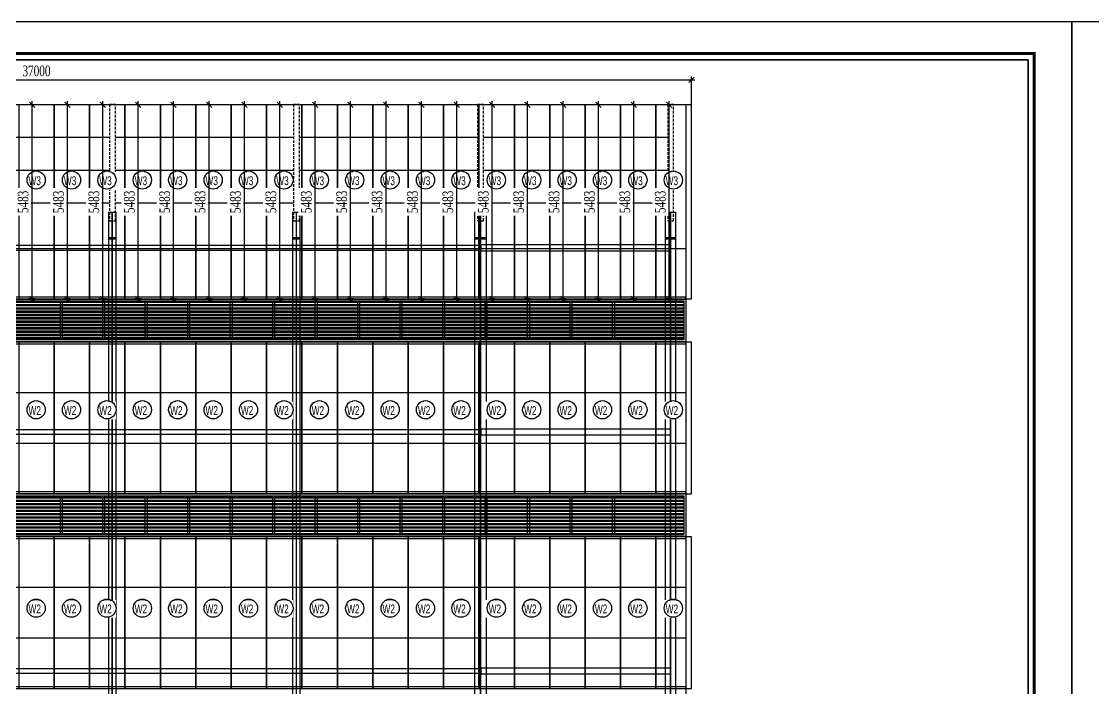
# Model space of a CAD drawing. Header units: inches. Extents: x 315041 to 662841, y -45540 to -35018.
# Drawn here: x 330500.7 to 330803.6, y -38465.1 to -38276.7 of the extents above; entities that cross this region are included whole.
import ezdxf

# ---------------------------------------------------------------- set-up
doc = ezdxf.new("R2010")
doc.units = ezdxf.units.IN
doc.header["$MEASUREMENT"] = 0
doc.linetypes.add('HIDDEN', pattern=[0.375, 0.25, -0.125])
for name, color, linetype in [('2', 2, 'Continuous'), ('4', 4, 'Continuous'), ('5', 5, 'Continuous'), ('7', 7, 'Continuous'), ('8', 8, 'Continuous'), ('BAO KHUNG', 31, 'Continuous')]:
    doc.layers.add(name, color=color, linetype=linetype)
doc.styles.add('ST1', font='times.ttf', dxfattribs={"width": 0.7})
doc.styles.add('ST1H', font='vnshxh.shx', dxfattribs={"width": 0.7})
doc.dimstyles.new('100', dxfattribs={"dimtxt": 3, "dimasz": 1.5, "dimexe": 1, "dimexo": 0, "dimgap": 1, "dimtad": 1, "dimdec": 0, "dimlfac": 100, "dimzin": 0, "dimdsep": 46, "dimtxsty": 'ST1', "dimblk": 'OBLIQUE', "dimcen": 1, "dimdle": 1, "dimclrd": 8, "dimclre": 8, "dimclrt": 3, "dimadec": 0, "dimazin": 0, "dimtfac": 1, "dimtdec": 0, "dimtix": 1, "dimtmove": 1, "dimatfit": 3, "dimfxl": 0, "dimtfill": 1, "dimtolj": 1, "dimtzin": 0, "dimlwd": -1, "dimlwe": -1, "dimarcsym": 1})

# ---------------------------------------------------------------- blocks, each defined once
blk = doc.blocks.new('222')
at = {"true_color": 0xc0a22a}
h = blk.add_hatch(dxfattribs=at)
h.set_pattern_fill('ANSI32', color=42, scale=2.5, angle=135, style=0)
h.set_pattern_definition([(180, (7508.5587, -1372.56325), (-2e-16, -0.9375), []), (180, (7508.2462, -1372.25075), (-2e-16, -0.9375), [])])
h.paths.add_polyline_path([(332093.67, -38714.4), (332461.07, -38714.4), (332461.07, -38725.4), (332093.67, -38725.4)])
at = {"color": 42, "true_color": 0xc0a22a}
for points in [[(332093.17, -38713.9), (332461.57, -38713.9), (332461.57, -38725.9), (332093.17, -38725.9)], [(332093.67, -38714.4), (332461.07, -38714.4), (332461.07, -38725.4), (332093.67, -38725.4)], [(332285.41, -38714.4), (332285.41, -38725.4), (332284.91, -38725.4), (332284.91, -38714.4)], [(332297.41, -38714.4), (332297.41, -38725.4), (332296.91, -38725.4), (332296.91, -38714.4)], [(332309.41, -38714.4), (332309.41, -38725.4), (332308.91, -38725.4), (332308.91, -38714.4)], [(332321.41, -38714.4), (332321.41, -38725.4), (332320.91, -38725.4), (332320.91, -38714.4)], [(332333.41, -38714.4), (332333.41, -38725.4), (332332.91, -38725.4), (332332.91, -38714.4)], [(332345.41, -38714.4), (332345.41, -38725.4), (332344.91, -38725.4), (332344.91, -38714.4)], [(332357.41, -38714.4), (332357.41, -38725.4), (332356.91, -38725.4), (332356.91, -38714.4)], [(332369.41, -38714.4), (332369.41, -38725.4), (332368.91, -38725.4), (332368.91, -38714.4)], [(332381.41, -38714.4), (332381.41, -38725.4), (332380.91, -38725.4), (332380.91, -38714.4)], [(332393.41, -38714.4), (332393.41, -38725.4), (332392.91, -38725.4), (332392.91, -38714.4)], [(332405.41, -38714.4), (332405.41, -38725.4), (332404.91, -38725.4), (332404.91, -38714.4)], [(332417.41, -38714.4), (332417.41, -38725.4), (332416.91, -38725.4), (332416.91, -38714.4)], [(332429.41, -38714.4), (332429.41, -38725.4), (332428.91, -38725.4), (332428.91, -38714.4)], [(332441.41, -38714.4), (332441.41, -38725.4), (332440.91, -38725.4), (332440.91, -38714.4)]]:
    blk.add_lwpolyline(points, close=True, dxfattribs=at)
blk = doc.blocks.new('223')
at = {"color": 9}
for points in [[(332093.165, -38738.343), (332461.566, -38738.343), (332461.566, -38999.343), (332093.165, -38999.343)], [(332093.165, -38793.342), (332461.566, -38793.342), (332461.566, -38805.342), (332093.165, -38805.342)]]:
    blk.add_lwpolyline(points, close=True, dxfattribs=at)
at = {"layer": '2', "color": 9}
for p, q in [((332093.165, -38779.009), (332461.466, -38779.009)), ((332093.165, -38819.676), (332461.466, -38819.676)), ((332093.165, -38834.009), (332461.466, -38834.009)), ((332093.165, -38874.676), (332461.466, -38874.676)), ((332093.165, -38889.009), (332461.466, -38889.009))]:
    blk.add_line(p, q, dxfattribs=at)
at = {"layer": '2', "color": 9, "linetype": 'HIDDEN', "ltscale": 3}
for points in [[(332298.791, -38771.24), (332300.441, -38771.24), (332300.441, -38738.343), (332298.791, -38738.343)], [(332350.791, -38771.24), (332352.441, -38771.24), (332352.441, -38738.343), (332350.791, -38738.343)], [(332402.791, -38771.24), (332404.441, -38771.24), (332404.441, -38738.343), (332402.791, -38738.343)], [(332456.491, -38771.24), (332458.141, -38771.24), (332458.141, -38738.343), (332456.491, -38738.343)]]:
    blk.add_lwpolyline(points, close=True, dxfattribs=at)
at = {"layer": '2', "color": 9}
for points in [[(332093.165, -38793.342), (332461.466, -38793.342)], [(332461.466, -38805.342), (332093.165, -38805.342)], [(332093.165, -38848.342), (332461.466, -38848.342)], [(332461.466, -38860.342), (332093.165, -38860.342)]]:
    blk.add_lwpolyline(points, dxfattribs=at)
at = {"layer": '4', "color": 9}
for p, q in [((332461.466, -38792.692), (332461.466, -38793.342)), ((332461.466, -38805.342), (332461.466, -38805.992)), ((332461.466, -38847.692), (332461.466, -38848.342)), ((332461.466, -38860.342), (332461.466, -38860.992))]:
    blk.add_line(p, q, dxfattribs=at)
for points in [[(332093.165, -38792.692), (332461.466, -38792.692)], [(332461.466, -38793.342), (332093.165, -38793.342)], [(332093.165, -38805.342), (332461.466, -38805.342)], [(332461.466, -38805.992), (332093.165, -38805.992)], [(332093.165, -38847.692), (332461.466, -38847.692)], [(332461.466, -38848.342), (332093.165, -38848.342)], [(332093.165, -38860.342), (332461.466, -38860.342)], [(332461.466, -38860.992), (332093.165, -38860.992)]]:
    blk.add_lwpolyline(points, dxfattribs=at)
blk.add_lwpolyline([(332461.466, -38902.692), (332461.466, -38903.342), (332093.165, -38903.342), (332093.165, -38902.692)], close=True, dxfattribs=at)
at = {"layer": '5', "color": 9}
for p, q in [((332098.141, -38738.343), (332458.141, -38738.343)), ((332248.441, -38747.611), (332298.791, -38747.611)), ((332300.441, -38747.611), (332350.791, -38747.611)), ((332352.441, -38747.611), (332402.791, -38747.611)), ((332404.441, -38747.611), (332456.491, -38747.611)), ((332248.441, -38756.88), (332298.791, -38756.88)), ((332300.441, -38756.88), (332350.791, -38756.88)), ((332352.441, -38756.88), (332402.791, -38756.88)), ((332404.441, -38756.88), (332456.491, -38756.88)), ((332248.441, -38766.148), (332298.791, -38766.148)), ((332300.441, -38766.148), (332350.791, -38766.148)), ((332352.441, -38766.148), (332402.791, -38766.148)), ((332404.441, -38766.148), (332456.491, -38766.148))]:
    blk.add_line(p, q, dxfattribs=at)
at = {"layer": '8', "color": 9}
for p, q in [((332298.556, -39031.453), (332298.556, -38768.74)), ((332298.556, -38768.74), (332300.676, -38768.74)), ((332299.586, -38775.889), (332299.586, -38768.74)), ((332299.646, -38775.889), (332299.646, -38768.74)), ((332300.676, -39031.453), (332300.676, -38768.74)), ((332350.556, -39031.453), (332350.556, -38768.74)), ((332350.556, -38768.74), (332352.676, -38768.74)), ((332351.586, -38775.889), (332351.586, -38768.74)), ((332351.646, -38775.889), (332351.646, -38768.74)), ((332352.676, -39031.453), (332352.676, -38768.74)), ((332401.966, -39032.346), (332401.966, -38768.74)), ((332401.966, -38768.74), (332405.266, -38768.74)), ((332403.586, -38775.889), (332403.586, -38768.74)), ((332403.646, -38775.889), (332403.646, -38768.74)), ((332405.266, -39032.346), (332405.266, -38768.74)), ((332455.816, -39031.453), (332455.816, -38768.74)), ((332455.816, -38768.74), (332458.816, -38768.74)), ((332457.286, -38775.889), (332457.286, -38768.74)), ((332457.346, -38775.889), (332457.346, -38768.74)), ((332458.816, -39031.453), (332458.816, -38768.74)), ((332298.556, -38775.889), (332300.676, -38775.889)), ((332298.556, -38776.089), (332300.676, -38776.089)), ((332298.556, -38776.289), (332300.676, -38776.289)), ((332299.586, -39031.453), (332299.586, -38776.289)), ((332299.646, -39031.453), (332299.646, -38776.289)), ((332350.556, -38775.889), (332352.676, -38775.889)), ((332350.556, -38776.089), (332352.676, -38776.089)), ((332350.556, -38776.289), (332352.676, -38776.289)), ((332351.586, -39031.453), (332351.586, -38776.289)), ((332351.646, -39031.453), (332351.646, -38776.289)), ((332401.966, -38775.889), (332405.266, -38775.889)), ((332401.966, -38776.089), (332405.266, -38776.089)), ((332401.966, -38776.289), (332405.266, -38776.289)), ((332403.586, -39031.453), (332403.586, -38776.289)), ((332403.646, -39031.453), (332403.646, -38776.289)), ((332455.816, -38775.889), (332458.816, -38775.889)), ((332455.816, -38776.089), (332458.816, -38776.089)), ((332455.816, -38776.289), (332458.816, -38776.289)), ((332457.286, -39031.453), (332457.286, -38776.289)), ((332457.346, -39031.453), (332457.346, -38776.289))]:
    blk.add_line(p, q, dxfattribs=at)
for points in [[(332146.645, -38779.474), (332403.585, -38779.474), (332403.585, -38778.204), (332146.645, -38778.204)], [(332403.646, -38779.679), (332457.286, -38779.683), (332457.286, -38778.003), (332403.646, -38777.999)], [(332146.645, -38831.478), (332403.585, -38831.478), (332403.585, -38830.208), (332146.645, -38830.208)], [(332403.646, -38831.683), (332457.286, -38831.687), (332457.286, -38830.007), (332403.646, -38830.003)], [(332403.646, -38899.183), (332457.286, -38899.187), (332457.286, -38897.507), (332403.646, -38897.503)], [(332146.645, -38898.978), (332403.585, -38898.978), (332403.585, -38897.708), (332146.645, -38897.708)]]:
    blk.add_lwpolyline(points, close=True, dxfattribs=at)
at = {"color": 9}
for p in [(0, -79.442), (0, -134.442)]:
    blk.add_blockref('222', p, dxfattribs=at)
blk = doc.blocks.new('A$C75D82031')
at = {"layer": '2', "color": 157, "linetype": 'Continuous'}
blk.add_lwpolyline([(0, 420), (594, 420), (594, 0), (0, 0)], close=True, dxfattribs=at)
at = {"layer": '7', "color": 147, "linetype": 'Continuous'}
blk.add_lwpolyline([(12.33, 57.61), (581.67, 57.61), (581.67, 409.19), (12.33, 409.19)], close=True, dxfattribs=at)
at = {"layer": 'BAO KHUNG', "color": 167, "linetype": 'Continuous', "const_width": 0.871}
blk.add_lwpolyline([(10.59, 9.07), (583.41, 9.07), (583.41, 410.93), (10.59, 410.93)], close=True, dxfattribs=at)
blk = doc.blocks.new('_Oblique')
at = {"color": 0, "linetype": 'ByBlock', "lineweight": -2}
blk.add_line((-0.5, -0.5), (0.5, 0.5), dxfattribs=at)
blk = doc.blocks.new('*D1004')
at = {"color": 8, "linetype": 'Continuous', "transparency": 16777216}
for p, q in [((330509.99, -38300.28), (330502.73, -38300.28)), ((330503.73, -38356.1), (330503.73, -38299.28)), ((330504.57, -38355.1), (330502.73, -38355.1))]:
    blk.add_line(p, q, dxfattribs=at)
at = {"layer": 'Defpoints', "color": 0, "transparency": 16777216}
for p in [(330503.73, -38300.28), (330509.99, -38300.28), (330504.57, -38355.1)]:
    blk.add_point(p, dxfattribs=at)
at = {"color": 8, "transparency": 16777216, "xscale": 1.5, "yscale": 1.5, "zscale": 1.5}
for p, rotation in [((330503.73, -38300.28), 90), ((330503.73, -38355.1), 270)]:
    blk.add_blockref('_Oblique', p, dxfattribs=dict(at, rotation=rotation))
at = {"color": 5, "transparency": 16777216, "insert": (330501.21, -38327.69), "char_height": 3, "attachment_point": 5, "rotation": 90, "style": 'ST1', "bg_fill": 3, "box_fill_scale": 1.25, "bg_fill_color": 256, "bg_fill_true_color": 13158600, "bg_fill_transparency": 11616916}
blk.add_mtext('\\A1;5483', dxfattribs=at)
blk = doc.blocks.new('*D1005')
at = {"color": 8, "linetype": 'Continuous', "transparency": 16777216}
for p, q in [((330519.99, -38300.28), (330512.73, -38300.28)), ((330513.73, -38356.1), (330513.73, -38299.28)), ((330514.57, -38355.1), (330512.73, -38355.1))]:
    blk.add_line(p, q, dxfattribs=at)
at = {"layer": 'Defpoints', "color": 0, "transparency": 16777216}
for p in [(330513.73, -38300.28), (330519.99, -38300.28), (330514.57, -38355.1)]:
    blk.add_point(p, dxfattribs=at)
at = {"color": 8, "transparency": 16777216, "xscale": 1.5, "yscale": 1.5, "zscale": 1.5}
for p, rotation in [((330513.73, -38300.28), 90), ((330513.73, -38355.1), 270)]:
    blk.add_blockref('_Oblique', p, dxfattribs=dict(at, rotation=rotation))
at = {"color": 5, "transparency": 16777216, "insert": (330511.21, -38327.69), "char_height": 3, "attachment_point": 5, "rotation": 90, "style": 'ST1', "bg_fill": 3, "box_fill_scale": 1.25, "bg_fill_color": 256, "bg_fill_true_color": 13158600, "bg_fill_transparency": 11616916}
blk.add_mtext('\\A1;5483', dxfattribs=at)
blk = doc.blocks.new('*D1006')
at = {"color": 8, "linetype": 'Continuous', "transparency": 16777216}
for p, q in [((330529.99, -38300.28), (330522.73, -38300.28)), ((330523.73, -38356.1), (330523.73, -38299.28)), ((330524.57, -38355.1), (330522.73, -38355.1))]:
    blk.add_line(p, q, dxfattribs=at)
at = {"layer": 'Defpoints', "color": 0, "transparency": 16777216}
for p in [(330523.73, -38300.28), (330529.99, -38300.28), (330524.57, -38355.1)]:
    blk.add_point(p, dxfattribs=at)
at = {"color": 8, "transparency": 16777216, "xscale": 1.5, "yscale": 1.5, "zscale": 1.5}
for p, rotation in [((330523.73, -38300.28), 90), ((330523.73, -38355.1), 270)]:
    blk.add_blockref('_Oblique', p, dxfattribs=dict(at, rotation=rotation))
at = {"color": 5, "transparency": 16777216, "insert": (330521.21, -38327.69), "char_height": 3, "attachment_point": 5, "rotation": 90, "style": 'ST1', "bg_fill": 3, "box_fill_scale": 1.25, "bg_fill_color": 256, "bg_fill_true_color": 13158600, "bg_fill_transparency": 11616916}
blk.add_mtext('\\A1;5483', dxfattribs=at)
blk = doc.blocks.new('*D1007')
at = {"color": 8, "linetype": 'Continuous', "transparency": 16777216}
for p, q in [((330539.99, -38300.28), (330532.73, -38300.28)), ((330533.73, -38356.1), (330533.73, -38299.28)), ((330534.57, -38355.1), (330532.73, -38355.1))]:
    blk.add_line(p, q, dxfattribs=at)
at = {"layer": 'Defpoints', "color": 0, "transparency": 16777216}
for p in [(330533.73, -38300.28), (330539.99, -38300.28), (330534.57, -38355.1)]:
    blk.add_point(p, dxfattribs=at)
at = {"color": 8, "transparency": 16777216, "xscale": 1.5, "yscale": 1.5, "zscale": 1.5}
for p, rotation in [((330533.73, -38300.28), 90), ((330533.73, -38355.1), 270)]:
    blk.add_blockref('_Oblique', p, dxfattribs=dict(at, rotation=rotation))
at = {"color": 5, "transparency": 16777216, "insert": (330531.21, -38327.69), "char_height": 3, "attachment_point": 5, "rotation": 90, "style": 'ST1', "bg_fill": 3, "box_fill_scale": 1.25, "bg_fill_color": 256, "bg_fill_true_color": 13158600, "bg_fill_transparency": 9515116}
blk.add_mtext('\\A1;5483', dxfattribs=at)
blk = doc.blocks.new('*D1008')
at = {"color": 8, "linetype": 'Continuous', "transparency": 16777216}
for p, q in [((330549.99, -38300.28), (330542.73, -38300.28)), ((330543.73, -38356.1), (330543.73, -38299.28)), ((330544.57, -38355.1), (330542.73, -38355.1))]:
    blk.add_line(p, q, dxfattribs=at)
at = {"layer": 'Defpoints', "color": 0, "transparency": 16777216}
for p in [(330543.73, -38300.28), (330549.99, -38300.28), (330544.57, -38355.1)]:
    blk.add_point(p, dxfattribs=at)
at = {"color": 8, "transparency": 16777216, "xscale": 1.5, "yscale": 1.5, "zscale": 1.5}
for p, rotation in [((330543.73, -38300.28), 90), ((330543.73, -38355.1), 270)]:
    blk.add_blockref('_Oblique', p, dxfattribs=dict(at, rotation=rotation))
at = {"color": 5, "transparency": 16777216, "insert": (330541.21, -38327.69), "char_height": 3, "attachment_point": 5, "rotation": 90, "style": 'ST1', "bg_fill": 3, "box_fill_scale": 1.25, "bg_fill_color": 256, "bg_fill_true_color": 13158600, "bg_fill_transparency": 9520816}
blk.add_mtext('\\A1;5483', dxfattribs=at)
blk = doc.blocks.new('*D1009')
at = {"color": 8, "linetype": 'Continuous', "transparency": 16777216}
for p, q in [((330559.99, -38300.28), (330552.73, -38300.28)), ((330553.73, -38356.1), (330553.73, -38299.28)), ((330554.57, -38355.1), (330552.73, -38355.1))]:
    blk.add_line(p, q, dxfattribs=at)
at = {"layer": 'Defpoints', "color": 0, "transparency": 16777216}
for p in [(330553.73, -38300.28), (330559.99, -38300.28), (330554.57, -38355.1)]:
    blk.add_point(p, dxfattribs=at)
at = {"color": 8, "transparency": 16777216, "xscale": 1.5, "yscale": 1.5, "zscale": 1.5}
for p, rotation in [((330553.73, -38300.28), 90), ((330553.73, -38355.1), 270)]:
    blk.add_blockref('_Oblique', p, dxfattribs=dict(at, rotation=rotation))
at = {"color": 5, "transparency": 16777216, "insert": (330551.21, -38327.69), "char_height": 3, "attachment_point": 5, "rotation": 90, "style": 'ST1', "bg_fill": 3, "box_fill_scale": 1.25, "bg_fill_color": 256, "bg_fill_true_color": 13158600, "bg_fill_transparency": 11616916}
blk.add_mtext('\\A1;5483', dxfattribs=at)
blk = doc.blocks.new('*D1010')
at = {"color": 8, "linetype": 'Continuous', "transparency": 16777216}
for p, q in [((330569.99, -38300.28), (330562.73, -38300.28)), ((330563.73, -38356.1), (330563.73, -38299.28)), ((330564.57, -38355.1), (330562.73, -38355.1))]:
    blk.add_line(p, q, dxfattribs=at)
at = {"layer": 'Defpoints', "color": 0, "transparency": 16777216}
for p in [(330563.73, -38300.28), (330569.99, -38300.28), (330564.57, -38355.1)]:
    blk.add_point(p, dxfattribs=at)
at = {"color": 8, "transparency": 16777216, "xscale": 1.5, "yscale": 1.5, "zscale": 1.5}
for p, rotation in [((330563.73, -38300.28), 90), ((330563.73, -38355.1), 270)]:
    blk.add_blockref('_Oblique', p, dxfattribs=dict(at, rotation=rotation))
at = {"color": 5, "transparency": 16777216, "insert": (330561.21, -38327.69), "char_height": 3, "attachment_point": 5, "rotation": 90, "style": 'ST1', "bg_fill": 3, "box_fill_scale": 1.25, "bg_fill_color": 256, "bg_fill_true_color": 13158600, "bg_fill_transparency": 11616916}
blk.add_mtext('\\A1;5483', dxfattribs=at)
blk = doc.blocks.new('*D1011')
at = {"color": 8, "linetype": 'Continuous', "transparency": 16777216}
for p, q in [((330579.99, -38300.28), (330572.73, -38300.28)), ((330573.73, -38356.1), (330573.73, -38299.28)), ((330574.57, -38355.1), (330572.73, -38355.1))]:
    blk.add_line(p, q, dxfattribs=at)
at = {"layer": 'Defpoints', "color": 0, "transparency": 16777216}
for p in [(330573.73, -38300.28), (330579.99, -38300.28), (330574.57, -38355.1)]:
    blk.add_point(p, dxfattribs=at)
at = {"color": 8, "transparency": 16777216, "xscale": 1.5, "yscale": 1.5, "zscale": 1.5}
for p, rotation in [((330573.73, -38300.28), 90), ((330573.73, -38355.1), 270)]:
    blk.add_blockref('_Oblique', p, dxfattribs=dict(at, rotation=rotation))
at = {"color": 5, "transparency": 16777216, "insert": (330571.21, -38327.69), "char_height": 3, "attachment_point": 5, "rotation": 90, "style": 'ST1', "bg_fill": 3, "box_fill_scale": 1.25, "bg_fill_color": 256, "bg_fill_true_color": 13158600, "bg_fill_transparency": 11616916}
blk.add_mtext('\\A1;5483', dxfattribs=at)
blk = doc.blocks.new('*D1012')
at = {"color": 8, "linetype": 'Continuous', "transparency": 16777216}
for p, q in [((330589.99, -38300.28), (330582.73, -38300.28)), ((330583.73, -38356.1), (330583.73, -38299.28)), ((330584.57, -38355.1), (330582.73, -38355.1))]:
    blk.add_line(p, q, dxfattribs=at)
at = {"layer": 'Defpoints', "color": 0, "transparency": 16777216}
for p in [(330583.73, -38300.28), (330589.99, -38300.28), (330584.57, -38355.1)]:
    blk.add_point(p, dxfattribs=at)
at = {"color": 8, "transparency": 16777216, "xscale": 1.5, "yscale": 1.5, "zscale": 1.5}
for p, rotation in [((330583.73, -38300.28), 90), ((330583.73, -38355.1), 270)]:
    blk.add_blockref('_Oblique', p, dxfattribs=dict(at, rotation=rotation))
at = {"color": 5, "transparency": 16777216, "insert": (330581.21, -38327.69), "char_height": 3, "attachment_point": 5, "rotation": 90, "style": 'ST1', "bg_fill": 3, "box_fill_scale": 1.25, "bg_fill_color": 256, "bg_fill_true_color": 13158600, "bg_fill_transparency": 4390977}
blk.add_mtext('\\A1;5483', dxfattribs=at)
blk = doc.blocks.new('*D1013')
at = {"color": 8, "linetype": 'Continuous', "transparency": 16777216}
for p, q in [((330599.99, -38300.28), (330592.73, -38300.28)), ((330593.73, -38356.1), (330593.73, -38299.28)), ((330594.57, -38355.1), (330592.73, -38355.1))]:
    blk.add_line(p, q, dxfattribs=at)
at = {"layer": 'Defpoints', "color": 0, "transparency": 16777216}
for p in [(330593.73, -38300.28), (330599.99, -38300.28), (330594.57, -38355.1)]:
    blk.add_point(p, dxfattribs=at)
at = {"color": 8, "transparency": 16777216, "xscale": 1.5, "yscale": 1.5, "zscale": 1.5}
for p, rotation in [((330593.73, -38300.28), 90), ((330593.73, -38355.1), 270)]:
    blk.add_blockref('_Oblique', p, dxfattribs=dict(at, rotation=rotation))
at = {"color": 5, "transparency": 16777216, "insert": (330591.21, -38327.69), "char_height": 3, "attachment_point": 5, "rotation": 90, "style": 'ST1', "bg_fill": 3, "box_fill_scale": 1.25, "bg_fill_color": 256, "bg_fill_true_color": 13158600, "bg_fill_transparency": 1019152}
blk.add_mtext('\\A1;5483', dxfattribs=at)
blk = doc.blocks.new('*D1014')
at = {"color": 8, "linetype": 'Continuous', "transparency": 16777216}
for p, q in [((330609.99, -38300.28), (330602.73, -38300.28)), ((330603.73, -38356.1), (330603.73, -38299.28)), ((330604.57, -38355.1), (330602.73, -38355.1))]:
    blk.add_line(p, q, dxfattribs=at)
at = {"layer": 'Defpoints', "color": 0, "transparency": 16777216}
for p in [(330603.73, -38300.28), (330609.99, -38300.28), (330604.57, -38355.1)]:
    blk.add_point(p, dxfattribs=at)
at = {"color": 8, "transparency": 16777216, "xscale": 1.5, "yscale": 1.5, "zscale": 1.5}
for p, rotation in [((330603.73, -38300.28), 90), ((330603.73, -38355.1), 270)]:
    blk.add_blockref('_Oblique', p, dxfattribs=dict(at, rotation=rotation))
at = {"color": 5, "transparency": 16777216, "insert": (330601.21, -38327.69), "char_height": 3, "attachment_point": 5, "rotation": 90, "style": 'ST1', "bg_fill": 3, "box_fill_scale": 1.25, "bg_fill_color": 256, "bg_fill_true_color": 13158600, "bg_fill_transparency": 11617432}
blk.add_mtext('\\A1;5483', dxfattribs=at)
blk = doc.blocks.new('*D1015')
at = {"color": 8, "linetype": 'Continuous', "transparency": 16777216}
for p, q in [((330619.99, -38300.28), (330612.73, -38300.28)), ((330613.73, -38356.1), (330613.73, -38299.28)), ((330614.57, -38355.1), (330612.73, -38355.1))]:
    blk.add_line(p, q, dxfattribs=at)
at = {"layer": 'Defpoints', "color": 0, "transparency": 16777216}
for p in [(330613.73, -38300.28), (330619.99, -38300.28), (330614.57, -38355.1)]:
    blk.add_point(p, dxfattribs=at)
at = {"color": 8, "transparency": 16777216, "xscale": 1.5, "yscale": 1.5, "zscale": 1.5}
for p, rotation in [((330613.73, -38300.28), 90), ((330613.73, -38355.1), 270)]:
    blk.add_blockref('_Oblique', p, dxfattribs=dict(at, rotation=rotation))
at = {"color": 5, "transparency": 16777216, "insert": (330611.21, -38327.69), "char_height": 3, "attachment_point": 5, "rotation": 90, "style": 'ST1', "bg_fill": 3, "box_fill_scale": 1.25, "bg_fill_color": 256, "bg_fill_true_color": 13158600, "bg_fill_transparency": 11617432}
blk.add_mtext('\\A1;5483', dxfattribs=at)
blk = doc.blocks.new('*D1016')
at = {"color": 8, "linetype": 'Continuous', "transparency": 16777216}
for p, q in [((330629.99, -38300.28), (330622.73, -38300.28)), ((330623.73, -38356.1), (330623.73, -38299.28)), ((330624.57, -38355.1), (330622.73, -38355.1))]:
    blk.add_line(p, q, dxfattribs=at)
at = {"layer": 'Defpoints', "color": 0, "transparency": 16777216}
for p in [(330623.73, -38300.28), (330629.99, -38300.28), (330624.57, -38355.1)]:
    blk.add_point(p, dxfattribs=at)
at = {"color": 8, "transparency": 16777216, "xscale": 1.5, "yscale": 1.5, "zscale": 1.5}
for p, rotation in [((330623.73, -38300.28), 90), ((330623.73, -38355.1), 270)]:
    blk.add_blockref('_Oblique', p, dxfattribs=dict(at, rotation=rotation))
at = {"color": 5, "transparency": 16777216, "insert": (330621.21, -38327.69), "char_height": 3, "attachment_point": 5, "rotation": 90, "style": 'ST1', "bg_fill": 3, "box_fill_scale": 1.25, "bg_fill_color": 256, "bg_fill_true_color": 13158600, "bg_fill_transparency": 11617432}
blk.add_mtext('\\A1;5483', dxfattribs=at)
blk = doc.blocks.new('*D1017')
at = {"color": 8, "linetype": 'Continuous', "transparency": 16777216}
for p, q in [((330639.99, -38300.28), (330632.73, -38300.28)), ((330633.73, -38356.1), (330633.73, -38299.28)), ((330634.57, -38355.1), (330632.73, -38355.1))]:
    blk.add_line(p, q, dxfattribs=at)
at = {"layer": 'Defpoints', "color": 0, "transparency": 16777216}
for p in [(330633.73, -38300.28), (330639.99, -38300.28), (330634.57, -38355.1)]:
    blk.add_point(p, dxfattribs=at)
at = {"color": 8, "transparency": 16777216, "xscale": 1.5, "yscale": 1.5, "zscale": 1.5}
for p, rotation in [((330633.73, -38300.28), 90), ((330633.73, -38355.1), 270)]:
    blk.add_blockref('_Oblique', p, dxfattribs=dict(at, rotation=rotation))
at = {"color": 5, "transparency": 16777216, "insert": (330631.21, -38327.69), "char_height": 3, "attachment_point": 5, "rotation": 90, "style": 'ST1', "bg_fill": 3, "box_fill_scale": 1.25, "bg_fill_color": 256, "bg_fill_true_color": 13158600, "bg_fill_transparency": 9547884}
blk.add_mtext('\\A1;5483', dxfattribs=at)
blk = doc.blocks.new('*D1018')
at = {"color": 8, "linetype": 'Continuous', "transparency": 16777216}
for p, q in [((330649.99, -38300.28), (330642.73, -38300.28)), ((330643.73, -38356.1), (330643.73, -38299.28)), ((330644.57, -38355.1), (330642.73, -38355.1))]:
    blk.add_line(p, q, dxfattribs=at)
at = {"layer": 'Defpoints', "color": 0, "transparency": 16777216}
for p in [(330643.73, -38300.28), (330649.99, -38300.28), (330644.57, -38355.1)]:
    blk.add_point(p, dxfattribs=at)
at = {"color": 8, "transparency": 16777216, "xscale": 1.5, "yscale": 1.5, "zscale": 1.5}
for p, rotation in [((330643.73, -38300.28), 90), ((330643.73, -38355.1), 270)]:
    blk.add_blockref('_Oblique', p, dxfattribs=dict(at, rotation=rotation))
at = {"color": 5, "transparency": 16777216, "insert": (330641.21, -38327.69), "char_height": 3, "attachment_point": 5, "rotation": 90, "style": 'ST1', "bg_fill": 3, "box_fill_scale": 1.25, "bg_fill_color": 256, "bg_fill_true_color": 13158600, "bg_fill_transparency": 9553584}
blk.add_mtext('\\A1;5483', dxfattribs=at)
blk = doc.blocks.new('*D1019')
at = {"color": 8, "linetype": 'Continuous', "transparency": 16777216}
for p, q in [((330659.99, -38300.28), (330652.73, -38300.28)), ((330653.73, -38356.1), (330653.73, -38299.28)), ((330654.57, -38355.1), (330652.73, -38355.1))]:
    blk.add_line(p, q, dxfattribs=at)
at = {"layer": 'Defpoints', "color": 0, "transparency": 16777216}
for p in [(330653.73, -38300.28), (330659.99, -38300.28), (330654.57, -38355.1)]:
    blk.add_point(p, dxfattribs=at)
at = {"color": 8, "transparency": 16777216, "xscale": 1.5, "yscale": 1.5, "zscale": 1.5}
for p, rotation in [((330653.73, -38300.28), 90), ((330653.73, -38355.1), 270)]:
    blk.add_blockref('_Oblique', p, dxfattribs=dict(at, rotation=rotation))
at = {"color": 5, "transparency": 16777216, "insert": (330651.21, -38327.69), "char_height": 3, "attachment_point": 5, "rotation": 90, "style": 'ST1', "bg_fill": 3, "box_fill_scale": 1.25, "bg_fill_color": 256, "bg_fill_true_color": 13158600, "bg_fill_transparency": 11617432}
blk.add_mtext('\\A1;5483', dxfattribs=at)
blk = doc.blocks.new('*D1020')
at = {"color": 8, "linetype": 'Continuous', "transparency": 16777216}
for p, q in [((330669.99, -38300.28), (330662.73, -38300.28)), ((330663.73, -38356.1), (330663.73, -38299.28)), ((330664.57, -38355.1), (330662.73, -38355.1))]:
    blk.add_line(p, q, dxfattribs=at)
at = {"layer": 'Defpoints', "color": 0, "transparency": 16777216}
for p in [(330663.73, -38300.28), (330669.99, -38300.28), (330664.57, -38355.1)]:
    blk.add_point(p, dxfattribs=at)
at = {"color": 8, "transparency": 16777216, "xscale": 1.5, "yscale": 1.5, "zscale": 1.5}
for p, rotation in [((330663.73, -38300.28), 90), ((330663.73, -38355.1), 270)]:
    blk.add_blockref('_Oblique', p, dxfattribs=dict(at, rotation=rotation))
at = {"color": 5, "transparency": 16777216, "insert": (330661.21, -38327.69), "char_height": 3, "attachment_point": 5, "rotation": 90, "style": 'ST1', "bg_fill": 3, "box_fill_scale": 1.25, "bg_fill_color": 256, "bg_fill_true_color": 13158600, "bg_fill_transparency": 11617432}
blk.add_mtext('\\A1;5483', dxfattribs=at)
blk = doc.blocks.new('*D1021')
at = {"color": 8, "linetype": 'Continuous', "transparency": 16777216}
for p, q in [((330679.99, -38300.28), (330672.73, -38300.28)), ((330673.73, -38356.1), (330673.73, -38299.28)), ((330674.57, -38355.1), (330672.73, -38355.1))]:
    blk.add_line(p, q, dxfattribs=at)
at = {"layer": 'Defpoints', "color": 0, "transparency": 16777216}
for p in [(330673.73, -38300.28), (330679.99, -38300.28), (330674.57, -38355.1)]:
    blk.add_point(p, dxfattribs=at)
at = {"color": 8, "transparency": 16777216, "xscale": 1.5, "yscale": 1.5, "zscale": 1.5}
for p, rotation in [((330673.73, -38300.28), 90), ((330673.73, -38355.1), 270)]:
    blk.add_blockref('_Oblique', p, dxfattribs=dict(at, rotation=rotation))
at = {"color": 5, "transparency": 16777216, "insert": (330671.21, -38327.69), "char_height": 3, "attachment_point": 5, "rotation": 90, "style": 'ST1', "bg_fill": 3, "box_fill_scale": 1.25, "bg_fill_color": 256, "bg_fill_true_color": 13158600, "bg_fill_transparency": 11617432}
blk.add_mtext('\\A1;5483', dxfattribs=at)
blk = doc.blocks.new('*D1022')
at = {"color": 8, "linetype": 'Continuous', "transparency": 16777216}
for p, q in [((330689.99, -38300.28), (330682.73, -38300.28)), ((330683.73, -38356.1), (330683.73, -38299.28)), ((330684.57, -38355.1), (330682.73, -38355.1))]:
    blk.add_line(p, q, dxfattribs=at)
at = {"layer": 'Defpoints', "color": 0, "transparency": 16777216}
for p in [(330683.73, -38300.28), (330689.99, -38300.28), (330684.57, -38355.1)]:
    blk.add_point(p, dxfattribs=at)
at = {"color": 8, "transparency": 16777216, "xscale": 1.5, "yscale": 1.5, "zscale": 1.5}
for p, rotation in [((330683.73, -38300.28), 90), ((330683.73, -38355.1), 270)]:
    blk.add_blockref('_Oblique', p, dxfattribs=dict(at, rotation=rotation))
at = {"color": 5, "transparency": 16777216, "insert": (330681.21, -38327.69), "char_height": 3, "attachment_point": 5, "rotation": 90, "style": 'ST1', "bg_fill": 3, "box_fill_scale": 1.25, "bg_fill_color": 256, "bg_fill_true_color": 13158600, "bg_fill_transparency": 4390977}
blk.add_mtext('\\A1;5483', dxfattribs=at)
blk = doc.blocks.new('*D1023')
at = {"color": 8, "linetype": 'Continuous', "transparency": 16777216}
for p, q in [((330318.99, -38293.23), (330690.99, -38293.23)), ((330319.99, -38300.28), (330319.99, -38292.23)), ((330689.99, -38300.28), (330689.99, -38292.23))]:
    blk.add_line(p, q, dxfattribs=at)
at = {"layer": 'Defpoints', "color": 0, "transparency": 16777216}
for p in [(330689.99, -38293.23), (330319.99, -38300.28), (330689.99, -38300.28)]:
    blk.add_point(p, dxfattribs=at)
at = {"color": 8, "transparency": 16777216, "xscale": 1.5, "yscale": 1.5, "zscale": 1.5, "rotation": 180}
blk.add_blockref('_Oblique', (330319.99, -38293.23), dxfattribs=at)
at = {"color": 8, "transparency": 16777216, "xscale": 1.5, "yscale": 1.5, "zscale": 1.5}
blk.add_blockref('_Oblique', (330689.99, -38293.23), dxfattribs=at)
at = {"color": 3, "transparency": 16777216, "insert": (330504.99, -38290.7), "char_height": 3, "attachment_point": 5, "style": 'ST1', "bg_fill": 3, "box_fill_scale": 1.25, "bg_fill_color": 256, "bg_fill_true_color": 13158600, "bg_fill_transparency": 12231512}
blk.add_mtext('\\A1;37000', dxfattribs=at)

msp = doc.modelspace()

# ---------------------------------------------------------------- block references
at = {"color": 1}
msp.add_blockref('A$C75D82031', (330797.4423, -38696.7186), dxfattribs=at)
at = {"color": 8}
msp.add_blockref('223', (-1773.174, 438.1673), dxfattribs=at)

# ---------------------------------------------------------------- next in the draw order: linework, layer by layer
msp.add_lwpolyline([(330215.7733, -38287.5287), (330785.1113, -38287.5287), (330785.1113, -38639.1085), (330215.7733, -38639.1085)], close=True, dxfattribs=at)
at = {"color": 5}
for points in [[(330499.9912, -38355.1049), (330509.9912, -38355.1049), (330509.9912, -38300.2758), (330499.9912, -38300.2758)], [(330509.9912, -38355.1049), (330519.9912, -38355.1049), (330519.9912, -38300.2758), (330509.9912, -38300.2758)], [(330519.9912, -38355.1049), (330529.9912, -38355.1049), (330529.9912, -38300.2758), (330519.9912, -38300.2758)], [(330529.9912, -38355.1049), (330539.9912, -38355.1049), (330539.9912, -38300.2758), (330529.9912, -38300.2758)], [(330539.9912, -38355.1049), (330549.9912, -38355.1049), (330549.9912, -38300.2758), (330539.9912, -38300.2758)], [(330549.9912, -38355.1049), (330559.9912, -38355.1049), (330559.9912, -38300.2758), (330549.9912, -38300.2758)], [(330559.9912, -38355.1049), (330569.9912, -38355.1049), (330569.9912, -38300.2758), (330559.9912, -38300.2758)], [(330569.9912, -38355.1049), (330579.9912, -38355.1049), (330579.9912, -38300.2758), (330569.9912, -38300.2758)], [(330579.9912, -38355.1049), (330589.9912, -38355.1049), (330589.9912, -38300.2758), (330579.9912, -38300.2758)], [(330589.9912, -38355.1049), (330599.9912, -38355.1049), (330599.9912, -38300.2758), (330589.9912, -38300.2758)], [(330599.9912, -38355.1049), (330609.9912, -38355.1049), (330609.9912, -38300.2758), (330599.9912, -38300.2758)], [(330609.9912, -38355.1049), (330619.9912, -38355.1049), (330619.9912, -38300.2758), (330609.9912, -38300.2758)], [(330619.9912, -38355.1049), (330629.9912, -38355.1049), (330629.9912, -38300.2758), (330619.9912, -38300.2758)], [(330629.9912, -38355.1049), (330639.9912, -38355.1049), (330639.9912, -38300.2758), (330629.9912, -38300.2758)], [(330639.9912, -38355.1049), (330649.9912, -38355.1049), (330649.9912, -38300.2758), (330639.9912, -38300.2758)], [(330649.9912, -38355.1049), (330659.9912, -38355.1049), (330659.9912, -38300.2758), (330649.9912, -38300.2758)], [(330659.9912, -38355.1049), (330669.9912, -38355.1049), (330669.9912, -38300.2758), (330659.9912, -38300.2758)], [(330669.9912, -38355.1049), (330679.9912, -38355.1049), (330679.9912, -38300.2758), (330669.9912, -38300.2758)], [(330679.9912, -38355.1049), (330689.9912, -38355.1049), (330689.9912, -38300.2758), (330679.9912, -38300.2758)]]:
    msp.add_lwpolyline(points, close=True, dxfattribs=at)
at = {"color": 4}
for points in [[(330499.9912, -38410.1049), (330509.9912, -38410.1049), (330509.9912, -38367.2749), (330499.9912, -38367.2749)], [(330509.9912, -38410.1049), (330519.9912, -38410.1049), (330519.9912, -38367.2749), (330509.9912, -38367.2749)], [(330519.9912, -38410.1049), (330529.9912, -38410.1049), (330529.9912, -38367.2749), (330519.9912, -38367.2749)], [(330529.9912, -38410.1049), (330539.9912, -38410.1049), (330539.9912, -38367.2749), (330529.9912, -38367.2749)], [(330539.9912, -38410.1049), (330549.9912, -38410.1049), (330549.9912, -38367.2749), (330539.9912, -38367.2749)], [(330549.9912, -38410.1049), (330559.9912, -38410.1049), (330559.9912, -38367.2749), (330549.9912, -38367.2749)], [(330559.9912, -38410.1049), (330569.9912, -38410.1049), (330569.9912, -38367.2749), (330559.9912, -38367.2749)], [(330569.9912, -38410.1049), (330579.9912, -38410.1049), (330579.9912, -38367.2749), (330569.9912, -38367.2749)], [(330579.9912, -38410.1049), (330589.9912, -38410.1049), (330589.9912, -38367.2749), (330579.9912, -38367.2749)], [(330589.9912, -38410.1049), (330599.9912, -38410.1049), (330599.9912, -38367.2749), (330589.9912, -38367.2749)], [(330599.9912, -38410.1049), (330609.9912, -38410.1049), (330609.9912, -38367.2749), (330599.9912, -38367.2749)], [(330609.9912, -38410.1049), (330619.9912, -38410.1049), (330619.9912, -38367.2749), (330609.9912, -38367.2749)], [(330619.9912, -38410.1049), (330629.9912, -38410.1049), (330629.9912, -38367.2749), (330619.9912, -38367.2749)], [(330629.9912, -38410.1049), (330639.9912, -38410.1049), (330639.9912, -38367.2749), (330629.9912, -38367.2749)], [(330639.9912, -38410.1049), (330649.9912, -38410.1049), (330649.9912, -38367.2749), (330639.9912, -38367.2749)], [(330649.9912, -38410.1049), (330659.9912, -38410.1049), (330659.9912, -38367.2749), (330649.9912, -38367.2749)], [(330659.9912, -38410.1049), (330669.9912, -38410.1049), (330669.9912, -38367.2749), (330659.9912, -38367.2749)], [(330669.9912, -38410.1049), (330679.9912, -38410.1049), (330679.9912, -38367.2749), (330669.9912, -38367.2749)], [(330679.9912, -38410.1049), (330689.9912, -38410.1049), (330689.9912, -38367.2749), (330679.9912, -38367.2749)], [(330499.9912, -38465.1049), (330509.9912, -38465.1049), (330509.9912, -38422.2749), (330499.9912, -38422.2749)], [(330509.9912, -38465.1049), (330519.9912, -38465.1049), (330519.9912, -38422.2749), (330509.9912, -38422.2749)], [(330519.9912, -38465.1049), (330529.9912, -38465.1049), (330529.9912, -38422.2749), (330519.9912, -38422.2749)], [(330529.9912, -38465.1049), (330539.9912, -38465.1049), (330539.9912, -38422.2749), (330529.9912, -38422.2749)], [(330539.9912, -38465.1049), (330549.9912, -38465.1049), (330549.9912, -38422.2749), (330539.9912, -38422.2749)], [(330549.9912, -38465.1049), (330559.9912, -38465.1049), (330559.9912, -38422.2749), (330549.9912, -38422.2749)], [(330559.9912, -38465.1049), (330569.9912, -38465.1049), (330569.9912, -38422.2749), (330559.9912, -38422.2749)], [(330569.9912, -38465.1049), (330579.9912, -38465.1049), (330579.9912, -38422.2749), (330569.9912, -38422.2749)], [(330579.9912, -38465.1049), (330589.9912, -38465.1049), (330589.9912, -38422.2749), (330579.9912, -38422.2749)], [(330589.9912, -38465.1049), (330599.9912, -38465.1049), (330599.9912, -38422.2749), (330589.9912, -38422.2749)], [(330599.9912, -38465.1049), (330609.9912, -38465.1049), (330609.9912, -38422.2749), (330599.9912, -38422.2749)], [(330609.9912, -38465.1049), (330619.9912, -38465.1049), (330619.9912, -38422.2749), (330609.9912, -38422.2749)], [(330619.9912, -38465.1049), (330629.9912, -38465.1049), (330629.9912, -38422.2749), (330619.9912, -38422.2749)], [(330629.9912, -38465.1049), (330639.9912, -38465.1049), (330639.9912, -38422.2749), (330629.9912, -38422.2749)], [(330639.9912, -38465.1049), (330649.9912, -38465.1049), (330649.9912, -38422.2749), (330639.9912, -38422.2749)], [(330649.9912, -38465.1049), (330659.9912, -38465.1049), (330659.9912, -38422.2749), (330649.9912, -38422.2749)], [(330659.9912, -38465.1049), (330669.9912, -38465.1049), (330669.9912, -38422.2749), (330659.9912, -38422.2749)], [(330669.9912, -38465.1049), (330679.9912, -38465.1049), (330679.9912, -38422.2749), (330669.9912, -38422.2749)], [(330679.9912, -38465.1049), (330689.9912, -38465.1049), (330689.9912, -38422.2749), (330679.9912, -38422.2749)]]:
    msp.add_lwpolyline(points, close=True, dxfattribs=at)

# ---------------------------------------------------------------- next in the draw order: block references
at = {"color": 1}
msp.add_blockref('A$C75D82031', (330203.4423, -38696.7186), dxfattribs=at)

# ---------------------------------------------------------------- next in the draw order: texts
at = {"color": 5, "char_height": 2.5, "attachment_point": 6, "style": 'ST1H', "bg_fill": 2}
for insert in [(330506.2431, -38321.7228), (330516.2431, -38321.7228), (330526.2431, -38321.7228), (330536.2431, -38321.7228), (330546.2431, -38321.7228), (330556.2431, -38321.7228), (330566.2431, -38321.7228), (330576.2431, -38321.7228), (330586.2431, -38321.7228), (330596.2431, -38321.7228), (330606.2431, -38321.7228), (330616.2431, -38321.7228), (330626.2431, -38321.7228), (330636.2431, -38321.7228), (330646.2431, -38321.7228), (330656.2431, -38321.7228), (330666.2431, -38321.7228), (330676.2431, -38321.7228), (330686.2431, -38321.7228)]:
    msp.add_mtext('\\A1;W3', dxfattribs=dict(at, insert=insert))
at = {"color": 4, "char_height": 2.5, "attachment_point": 6, "style": 'ST1H', "bg_fill": 2}
for insert in [(330506.2431, -38386.601), (330516.2431, -38386.601), (330526.2431, -38386.601), (330536.2431, -38386.601), (330546.2431, -38386.601), (330556.2431, -38386.601), (330566.2431, -38386.601), (330576.2431, -38386.601), (330586.2431, -38386.601), (330596.2431, -38386.601), (330606.2431, -38386.601), (330616.2431, -38386.601), (330626.2431, -38386.601), (330636.2431, -38386.601), (330646.2431, -38386.601), (330656.2431, -38386.601), (330666.2431, -38386.601), (330676.2431, -38386.601), (330686.2431, -38386.601), (330506.2431, -38442.6481), (330516.2431, -38442.6481), (330526.2431, -38442.6481), (330536.2431, -38442.6481), (330546.2431, -38442.6481), (330556.2431, -38442.6481), (330566.2431, -38442.6481), (330576.2431, -38442.6481), (330586.2431, -38442.6481), (330596.2431, -38442.6481), (330606.2431, -38442.6481), (330616.2431, -38442.6481), (330626.2431, -38442.6481), (330636.2431, -38442.6481), (330646.2431, -38442.6481), (330656.2431, -38442.6481), (330666.2431, -38442.6481), (330676.2431, -38442.6481), (330686.2431, -38442.6481)]:
    msp.add_mtext('\\A1;W2', dxfattribs=dict(at, insert=insert))

# ---------------------------------------------------------------- next in the draw order: linework, layer by layer
at = {"color": 5}
for centre in [(330504.8895, -38321.5188), (330514.8895, -38321.5188), (330524.8895, -38321.5188), (330534.8895, -38321.5188), (330544.8895, -38321.5188), (330554.8895, -38321.5188), (330564.8895, -38321.5188), (330574.8895, -38321.5188), (330584.8895, -38321.5188), (330594.8895, -38321.5188), (330604.8895, -38321.5188), (330614.8895, -38321.5188), (330624.8895, -38321.5188), (330634.8895, -38321.5188), (330644.8895, -38321.5188), (330654.8895, -38321.5188), (330664.8895, -38321.5188), (330674.8895, -38321.5188), (330684.8895, -38321.5188)]:
    msp.add_circle(centre, 2.571, dxfattribs=at)
at = {"color": 4}
for centre in [(330504.8895, -38386.3969), (330514.8895, -38386.3969), (330524.8895, -38386.3969), (330534.8895, -38386.3969), (330544.8895, -38386.3969), (330554.8895, -38386.3969), (330564.8895, -38386.3969), (330574.8895, -38386.3969), (330584.8895, -38386.3969), (330594.8895, -38386.3969), (330604.8895, -38386.3969), (330614.8895, -38386.3969), (330624.8895, -38386.3969), (330634.8895, -38386.3969), (330644.8895, -38386.3969), (330654.8895, -38386.3969), (330664.8895, -38386.3969), (330674.8895, -38386.3969), (330684.8895, -38386.3969), (330504.8895, -38442.444), (330514.8895, -38442.444), (330524.8895, -38442.444), (330534.8895, -38442.444), (330544.8895, -38442.444), (330554.8895, -38442.444), (330564.8895, -38442.444), (330574.8895, -38442.444), (330584.8895, -38442.444), (330594.8895, -38442.444), (330604.8895, -38442.444), (330614.8895, -38442.444), (330624.8895, -38442.444), (330634.8895, -38442.444), (330644.8895, -38442.444), (330654.8895, -38442.444), (330664.8895, -38442.444), (330674.8895, -38442.444), (330684.8895, -38442.444)]:
    msp.add_circle(centre, 2.571, dxfattribs=at)

# ---------------------------------------------------------------- next in the draw order: dimensions: what is measured, and where the dimension line sits
at = {"color": 6}
dim = msp.add_linear_dim(base=(330503.7313, -38300.2758), p1=(330504.5708, -38355.1049), p2=(330509.9912, -38300.2758), angle=90, dimstyle='100', override={"dimclrt": 5}, dxfattribs=at)
dim.commit()
dim.dimension.update_dxf_attribs({"geometry": '*D1004', "text_midpoint": (330501.2053, -38327.6904)})

# ---------------------------------------------------------------- next in the draw order: dimensions: what is measured, and where the dimension line sits
dim = msp.add_linear_dim(base=(330513.7313, -38300.2758), p1=(330514.5708, -38355.1049), p2=(330519.9912, -38300.2758), angle=90, dimstyle='100', override={"dimclrt": 5}, dxfattribs=at)
dim.commit()
dim.dimension.update_dxf_attribs({"geometry": '*D1005', "text_midpoint": (330511.2053, -38327.6904)})

# ---------------------------------------------------------------- next in the draw order: dimensions: what is measured, and where the dimension line sits
dim = msp.add_linear_dim(base=(330523.7313, -38300.2758), p1=(330524.5708, -38355.1049), p2=(330529.9912, -38300.2758), angle=90, dimstyle='100', override={"dimclrt": 5}, dxfattribs=at)
dim.commit()
dim.dimension.update_dxf_attribs({"geometry": '*D1006', "text_midpoint": (330521.2053, -38327.6904)})

# ---------------------------------------------------------------- next in the draw order: dimensions: what is measured, and where the dimension line sits
dim = msp.add_linear_dim(base=(330533.7313, -38300.2758), p1=(330534.5708, -38355.1049), p2=(330539.9912, -38300.2758), angle=90, dimstyle='100', override={"dimclrt": 5}, dxfattribs=at)
dim.commit()
dim.dimension.update_dxf_attribs({"geometry": '*D1007', "text_midpoint": (330531.2053, -38327.6904)})

# ---------------------------------------------------------------- next in the draw order: dimensions: what is measured, and where the dimension line sits
dim = msp.add_linear_dim(base=(330543.7313, -38300.2758), p1=(330544.5708, -38355.1049), p2=(330549.9912, -38300.2758), angle=90, dimstyle='100', override={"dimclrt": 5}, dxfattribs=at)
dim.commit()
dim.dimension.update_dxf_attribs({"geometry": '*D1008', "text_midpoint": (330541.2053, -38327.6904)})

# ---------------------------------------------------------------- next in the draw order: dimensions: what is measured, and where the dimension line sits
dim = msp.add_linear_dim(base=(330553.7313, -38300.2758), p1=(330554.5708, -38355.1049), p2=(330559.9912, -38300.2758), angle=90, dimstyle='100', override={"dimclrt": 5}, dxfattribs=at)
dim.commit()
dim.dimension.update_dxf_attribs({"geometry": '*D1009', "text_midpoint": (330551.2053, -38327.6904)})

# ---------------------------------------------------------------- next in the draw order: dimensions: what is measured, and where the dimension line sits
dim = msp.add_linear_dim(base=(330563.7313, -38300.2758), p1=(330564.5708, -38355.1049), p2=(330569.9912, -38300.2758), angle=90, dimstyle='100', override={"dimclrt": 5}, dxfattribs=at)
dim.commit()
dim.dimension.update_dxf_attribs({"geometry": '*D1010', "text_midpoint": (330561.2053, -38327.6904)})

# ---------------------------------------------------------------- next in the draw order: dimensions: what is measured, and where the dimension line sits
dim = msp.add_linear_dim(base=(330573.7313, -38300.2758), p1=(330574.5708, -38355.1049), p2=(330579.9912, -38300.2758), angle=90, dimstyle='100', override={"dimclrt": 5}, dxfattribs=at)
dim.commit()
dim.dimension.update_dxf_attribs({"geometry": '*D1011', "text_midpoint": (330571.2053, -38327.6904)})

# ---------------------------------------------------------------- next in the draw order: dimensions: what is measured, and where the dimension line sits
dim = msp.add_linear_dim(base=(330583.7313, -38300.2758), p1=(330584.5708, -38355.1049), p2=(330589.9912, -38300.2758), angle=90, dimstyle='100', override={"dimclrt": 5}, dxfattribs=at)
dim.commit()
dim.dimension.update_dxf_attribs({"geometry": '*D1012', "text_midpoint": (330581.2053, -38327.6904)})

# ---------------------------------------------------------------- next in the draw order: dimensions: what is measured, and where the dimension line sits
dim = msp.add_linear_dim(base=(330593.7313, -38300.2758), p1=(330594.5708, -38355.1049), p2=(330599.9912, -38300.2758), angle=90, dimstyle='100', override={"dimclrt": 5}, dxfattribs=at)
dim.commit()
dim.dimension.update_dxf_attribs({"geometry": '*D1013', "text_midpoint": (330591.2053, -38327.6904)})

# ---------------------------------------------------------------- next in the draw order: dimensions: what is measured, and where the dimension line sits
dim = msp.add_linear_dim(base=(330603.7313, -38300.2758), p1=(330604.5708, -38355.1049), p2=(330609.9912, -38300.2758), angle=90, dimstyle='100', override={"dimclrt": 5}, dxfattribs=at)
dim.commit()
dim.dimension.update_dxf_attribs({"geometry": '*D1014', "text_midpoint": (330601.2053, -38327.6904)})

# ---------------------------------------------------------------- next in the draw order: dimensions: what is measured, and where the dimension line sits
dim = msp.add_linear_dim(base=(330613.7313, -38300.2758), p1=(330614.5708, -38355.1049), p2=(330619.9912, -38300.2758), angle=90, dimstyle='100', override={"dimclrt": 5}, dxfattribs=at)
dim.commit()
dim.dimension.update_dxf_attribs({"geometry": '*D1015', "text_midpoint": (330611.2053, -38327.6904)})

# ---------------------------------------------------------------- next in the draw order: dimensions: what is measured, and where the dimension line sits
dim = msp.add_linear_dim(base=(330623.7313, -38300.2758), p1=(330624.5708, -38355.1049), p2=(330629.9912, -38300.2758), angle=90, dimstyle='100', override={"dimclrt": 5}, dxfattribs=at)
dim.commit()
dim.dimension.update_dxf_attribs({"geometry": '*D1016', "text_midpoint": (330621.2053, -38327.6904)})

# ---------------------------------------------------------------- next in the draw order: dimensions: what is measured, and where the dimension line sits
dim = msp.add_linear_dim(base=(330633.7313, -38300.2758), p1=(330634.5708, -38355.1049), p2=(330639.9912, -38300.2758), angle=90, dimstyle='100', override={"dimclrt": 5}, dxfattribs=at)
dim.commit()
dim.dimension.update_dxf_attribs({"geometry": '*D1017', "text_midpoint": (330631.2053, -38327.6904)})

# ---------------------------------------------------------------- next in the draw order: dimensions: what is measured, and where the dimension line sits
dim = msp.add_linear_dim(base=(330643.7313, -38300.2758), p1=(330644.5708, -38355.1049), p2=(330649.9912, -38300.2758), angle=90, dimstyle='100', override={"dimclrt": 5}, dxfattribs=at)
dim.commit()
dim.dimension.update_dxf_attribs({"geometry": '*D1018', "text_midpoint": (330641.2053, -38327.6904)})

# ---------------------------------------------------------------- next in the draw order: dimensions: what is measured, and where the dimension line sits
dim = msp.add_linear_dim(base=(330653.7313, -38300.2758), p1=(330654.5708, -38355.1049), p2=(330659.9912, -38300.2758), angle=90, dimstyle='100', override={"dimclrt": 5}, dxfattribs=at)
dim.commit()
dim.dimension.update_dxf_attribs({"geometry": '*D1019', "text_midpoint": (330651.2053, -38327.6904)})

# ---------------------------------------------------------------- next in the draw order: dimensions: what is measured, and where the dimension line sits
dim = msp.add_linear_dim(base=(330663.7313, -38300.2758), p1=(330664.5708, -38355.1049), p2=(330669.9912, -38300.2758), angle=90, dimstyle='100', override={"dimclrt": 5}, dxfattribs=at)
dim.commit()
dim.dimension.update_dxf_attribs({"geometry": '*D1020', "text_midpoint": (330661.2053, -38327.6904)})

# ---------------------------------------------------------------- next in the draw order: dimensions: what is measured, and where the dimension line sits
dim = msp.add_linear_dim(base=(330673.7313, -38300.2758), p1=(330674.5708, -38355.1049), p2=(330679.9912, -38300.2758), angle=90, dimstyle='100', override={"dimclrt": 5}, dxfattribs=at)
dim.commit()
dim.dimension.update_dxf_attribs({"geometry": '*D1021', "text_midpoint": (330671.2053, -38327.6904)})

# ---------------------------------------------------------------- next in the draw order: dimensions: what is measured, and where the dimension line sits
dim = msp.add_linear_dim(base=(330683.7313, -38300.2758), p1=(330684.5708, -38355.1049), p2=(330689.9912, -38300.2758), angle=90, dimstyle='100', override={"dimclrt": 5}, dxfattribs=at)
dim.commit()
dim.dimension.update_dxf_attribs({"geometry": '*D1022', "text_midpoint": (330681.2053, -38327.6904)})

# ---------------------------------------------------------------- next in the draw order: dimensions: what is measured, and where the dimension line sits
dim = msp.add_linear_dim(base=(330689.9912, -38293.2311), p1=(330319.9912, -38300.2758), p2=(330689.9912, -38300.2758), dimstyle='100', dxfattribs=at)
dim.commit()
dim.dimension.update_dxf_attribs({"geometry": '*D1023', "text_midpoint": (330504.9912, -38290.7008)})

doc.saveas('drawing.dxf')
